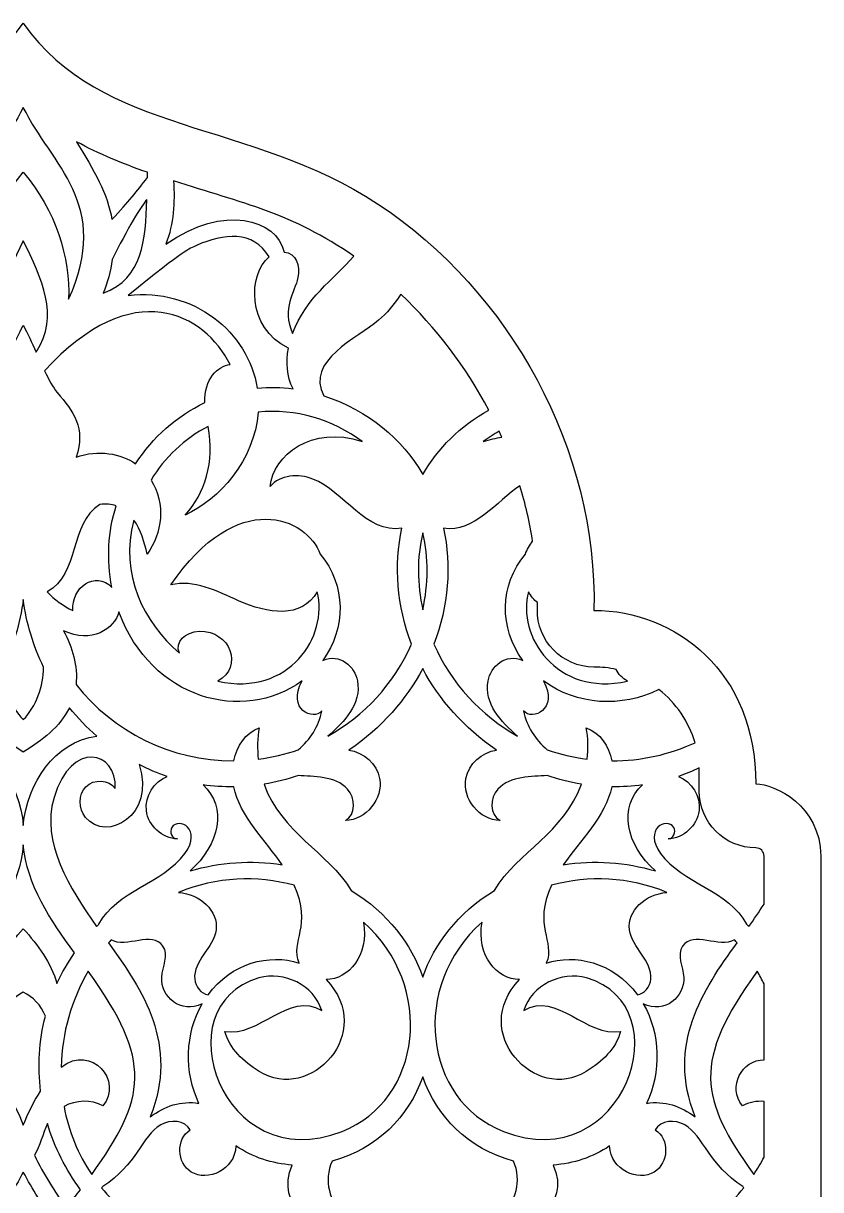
# Model space of a CAD drawing. Header units: millimetres. Extents: x -67 to 67, y -100 to 100.
# Drawn here: x 0.1 to 67.1, y 2.3 to 100.2 of the extents above; entities that cross this region are included whole.
import ezdxf

# ---------------------------------------------------------------- set-up
doc = ezdxf.new("R2010")
doc.units = ezdxf.units.MM
doc.header["$MEASUREMENT"] = 0
doc.layers.add('layer 1', color=7, linetype='Continuous')

msp = doc.modelspace()

# ---------------------------------------------------------------- linework, layer by layer
at = {"layer": 'layer 1', "color": 189}
for points, knots in [([(0.1426, 100.1536), (0.1426, 100.1536), (0.1277, 100.1536), (0.1277, 100.1536), (0.1277, 100.1536), (-3.8153, 94.561), (-10.5843, 92.4631), (-16.0013, 90.8121), (-16.0013, 90.8121), (-21.4341, 89.1575), (-27.136, 87.5577), (-33.5413, 82.0611), (-33.5413, 82.0611), (-42.6536, 74.2474), (-48.0683, 62.4434), (-47.8105, 50.8829), (-47.8105, 50.8829), (-54.6826, 50.8829), (-61.4087, 45.7578), (-61.4087, 36.3068), (-61.4087, 36.3068), (-62.5907, 36.3068), (-66.8514, 34.5384), (-66.8514, 30.2638), (-66.8514, 30.2638), (-66.8514, 30.2638), (-66.8514, 29.5006), (-66.8514, 29.5006), (-66.8514, 29.5006), (-66.8514, 29.5006), (-66.8514, 28.6164), (-66.8514, 28.6164), (-66.8514, 28.6164), (-66.8514, 28.6164), (-66.8514, 27.6152), (-66.8514, 27.6152), (-66.8514, 27.6152), (-66.8514, 27.6152), (-66.8514, 26.5008), (-66.8514, 26.5008), (-66.8514, 26.5008), (-66.8514, 26.5008), (-66.8514, 25.2771), (-66.8514, 25.2771), (-66.8514, 25.2771), (-66.8514, 25.2771), (-66.8514, 23.948), (-66.8514, 23.948), (-66.8514, 23.948), (-66.8514, 23.948), (-66.8514, 22.5174), (-66.8514, 22.5174), (-66.8514, 22.5174), (-66.8514, 22.5174), (-66.8514, 20.9893), (-66.8514, 20.9893), (-66.8514, 20.9893), (-66.8514, 20.9893), (-66.8514, 19.3676), (-66.8514, 19.3676), (-66.8514, 19.3676), (-66.8514, 19.3676), (-66.8514, 17.6561), (-66.8514, 17.6561), (-66.8514, 17.6561), (-66.8514, 17.6561), (-66.8514, 15.8587), (-66.8514, 15.8587), (-66.8514, 15.8587), (-66.8514, 15.8587), (-66.8514, 13.9794), (-66.8514, 13.9794), (-66.8514, 13.9794), (-66.8514, 13.9794), (-66.8514, 12.0221), (-66.8514, 12.0221), (-66.8514, 12.0221), (-66.8514, 12.0221), (-66.8514, 9.9906), (-66.8514, 9.9906), (-66.8514, 9.9906), (-66.8514, 9.9906), (-66.8514, 7.8889), (-66.8514, 7.8889), (-66.8514, 7.8889), (-66.8514, 7.8889), (-66.8514, 5.7208), (-66.8514, 5.7208), (-66.8514, 5.7208), (-66.8514, 5.7208), (-66.8514, 3.4903), (-66.8514, 3.4903), (-66.8514, 3.4903), (-66.8514, 3.4903), (-66.8514, 1.2013), (-66.8514, 1.2013), (-66.8514, 1.2013), (-66.8514, 1.2013), (-66.8514, -3.5366), (-66.8514, -3.5366), (-66.8514, -3.5366), (-66.8514, -3.5366), (-66.8514, -5.9778), (-66.8514, -5.9778), (-66.8514, -5.9778), (-66.8514, -5.9778), (-66.8514, -8.4618), (-66.8514, -8.4618), (-66.8514, -8.4618), (-66.8514, -8.4618), (-66.8514, -10.9849), (-66.8514, -10.9849), (-66.8514, -10.9849), (-66.8514, -10.9849), (-66.8514, -18.749), (-66.8514, -18.749), (-66.8514, -18.749), (-66.8514, -18.749), (-66.8514, -21.3891), (-66.8514, -21.3891), (-66.8514, -21.3891), (-66.8514, -21.3891), (-66.8514, -24.0486), (-66.8514, -24.0486), (-66.8514, -24.0486), (-66.8514, -24.0486), (-66.8514, -26.7237), (-66.8514, -26.7237), (-66.8514, -26.7237), (-66.8514, -26.7237), (-66.8514, -29.4105), (-66.8514, -29.4105), (-66.8514, -29.4105), (-66.8514, -29.4105), (-66.8514, -32.105), (-66.8514, -32.105), (-66.8514, -32.105), (-66.8514, -32.105), (-66.8514, -34.8035), (-66.8514, -34.8035), (-66.8514, -34.8035), (-66.8514, -34.8035), (-66.8514, -37.5019), (-66.8514, -37.5019), (-66.8514, -37.5019), (-66.8514, -37.5019), (-66.8514, -40.1963), (-66.8514, -40.1963), (-66.8514, -40.1963), (-66.8514, -40.1963), (-66.8514, -42.8829), (-66.8514, -42.8829), (-66.8514, -42.8829), (-66.8514, -42.8829), (-66.8514, -45.5578), (-66.8514, -45.5578), (-66.8514, -45.5578), (-66.8514, -45.5578), (-66.8514, -48.217), (-66.8514, -48.217), (-66.8514, -48.217), (-66.8514, -48.217), (-66.8514, -50.8567), (-66.8514, -50.8567), (-66.8514, -50.8567), (-66.8514, -50.8567), (-66.8514, -58.6193), (-66.8514, -58.6193), (-66.8514, -58.6193), (-66.8514, -58.6193), (-66.8514, -61.1418), (-66.8514, -61.1418), (-66.8514, -61.1418), (-66.8514, -61.1418), (-66.8514, -63.6251), (-66.8514, -63.6251), (-66.8514, -63.6251), (-66.8514, -63.6251), (-66.8514, -66.0655), (-66.8514, -66.0655), (-66.8514, -66.0655), (-66.8514, -66.0655), (-66.8514, -70.8017), (-66.8514, -70.8017), (-66.8514, -70.8017), (-66.8514, -70.8017), (-66.8514, -73.0897), (-66.8514, -73.0897), (-66.8514, -73.0897), (-66.8514, -73.0897), (-66.8514, -75.3191), (-66.8514, -75.3191), (-66.8514, -75.3191), (-66.8514, -75.3191), (-66.8514, -77.486), (-66.8514, -77.486), (-66.8514, -77.486), (-66.8514, -77.486), (-66.8514, -79.5866), (-66.8514, -79.5866), (-66.8514, -79.5866), (-66.8514, -79.5866), (-66.8514, -81.6168), (-66.8514, -81.6168), (-66.8514, -81.6168), (-66.8514, -81.6168), (-66.8514, -83.5728), (-66.8514, -83.5728), (-66.8514, -83.5728), (-66.8514, -83.5728), (-66.8514, -85.4508), (-66.8514, -85.4508), (-66.8514, -85.4508), (-66.8514, -85.4508), (-66.8514, -87.2467), (-66.8514, -87.2467), (-66.8514, -87.2467), (-66.8514, -87.2467), (-66.8514, -88.9566), (-66.8514, -88.9566), (-66.8514, -88.9566), (-66.8514, -88.9566), (-66.8514, -90.5768), (-66.8514, -90.5768), (-66.8514, -90.5768), (-66.8514, -90.5768), (-66.8514, -92.1032), (-66.8514, -92.1032), (-66.8514, -92.1032), (-66.8514, -92.1032), (-66.8514, -93.5321), (-66.8514, -93.5321), (-66.8514, -93.5321), (-66.8514, -93.5321), (-66.8514, -94.8593), (-66.8514, -94.8593), (-66.8514, -94.8593), (-66.8514, -94.8593), (-66.8514, -96.0812), (-66.8514, -96.0812), (-66.8514, -96.0812), (-66.8514, -96.0812), (-66.8514, -97.1937), (-66.8514, -97.1937), (-66.8514, -97.1937), (-66.8514, -97.1937), (-66.8514, -98.1929), (-66.8514, -98.1929), (-66.8514, -98.1929), (-66.8514, -98.1929), (-66.8514, -99.075), (-66.8514, -99.075), (-66.8514, -99.075), (-66.8514, -99.075), (-66.8514, -99.8361), (-66.8514, -99.8361), (-66.8514, -99.8361), (-63.454, -99.8361), (63.7402, -99.8361), (67.1209, -99.8361), (67.1209, -99.8361), (67.1209, -99.8361), (67.1213, 14.4922), (67.1213, 14.4922), (67.1213, 14.4922), (67.1213, 14.4922), (67.1213, 16.4454), (67.1213, 16.4454), (67.1213, 16.4454), (67.1213, 16.4454), (67.1213, 18.2929), (67.1213, 18.2929), (67.1213, 18.2929), (67.1213, 18.2929), (67.1213, 20.0292), (67.1213, 20.0292), (67.1213, 20.0292), (67.1213, 20.0292), (67.1213, 21.649), (67.1213, 21.649), (67.1213, 21.649), (67.1213, 21.649), (67.1213, 23.147), (67.1213, 23.147), (67.1213, 23.147), (67.1213, 23.147), (67.1213, 24.5178), (67.1213, 24.5178), (67.1213, 24.5178), (67.1213, 24.5178), (67.1213, 25.7561), (67.1213, 25.7561), (67.1213, 25.7561), (67.1213, 25.7561), (67.1213, 26.8565), (67.1213, 26.8565), (67.1213, 26.8565), (67.1213, 26.8565), (67.1213, 27.8137), (67.1213, 27.8137), (67.1213, 27.8137), (67.1213, 27.8137), (67.1213, 28.6222), (67.1213, 28.6222), (67.1213, 28.6222), (67.1213, 28.6222), (67.1213, 29.2769), (67.1213, 29.2769), (67.1213, 29.2769), (67.1213, 29.2769), (67.1213, 29.7723), (67.1213, 29.7723), (67.1213, 29.7723), (67.1213, 29.7723), (67.1213, 30.103), (67.1213, 30.103), (67.1213, 30.103), (67.1213, 30.103), (67.1213, 30.2638), (67.1213, 30.2638), (67.1213, 30.2638), (67.1213, 34.4851), (63.2629, 36.3157), (61.6786, 36.3157), (61.6786, 36.3157), (61.6786, 45.7327), (54.955, 50.8829), (48.0801, 50.8829), (48.0801, 50.8829), (48.3648, 64.3305), (41.0912, 77.6333), (29.9085, 85.005), (29.9085, 85.005), (19.1884, 92.0728), (6.7563, 90.7716), (0.1426, 100.1536)], [0, 0, 0, 0, 0.0117647, 0.0117647, 0.0117647, 0.0117647, 0.0235294, 0.0235294, 0.0235294, 0.0235294, 0.0352941, 0.0352941, 0.0352941, 0.0352941, 0.0470588, 0.0470588, 0.0470588, 0.0470588, 0.0588235, 0.0588235, 0.0588235, 0.0588235, 0.0705882, 0.0705882, 0.0705882, 0.0705882, 0.0823529, 0.0823529, 0.0823529, 0.0823529, 0.0941176, 0.0941176, 0.0941176, 0.0941176, 0.1058824, 0.1058824, 0.1058824, 0.1058824, 0.1176471, 0.1176471, 0.1176471, 0.1176471, 0.1294118, 0.1294118, 0.1294118, 0.1294118, 0.1411765, 0.1411765, 0.1411765, 0.1411765, 0.1529412, 0.1529412, 0.1529412, 0.1529412, 0.1647059, 0.1647059, 0.1647059, 0.1647059, 0.1764706, 0.1764706, 0.1764706, 0.1764706, 0.1882353, 0.1882353, 0.1882353, 0.1882353, 0.2, 0.2, 0.2, 0.2, 0.2117647, 0.2117647, 0.2117647, 0.2117647, 0.2235294, 0.2235294, 0.2235294, 0.2235294, 0.2352941, 0.2352941, 0.2352941, 0.2352941, 0.2470588, 0.2470588, 0.2470588, 0.2470588, 0.2588235, 0.2588235, 0.2588235, 0.2588235, 0.2705882, 0.2705882, 0.2705882, 0.2705882, 0.2823529, 0.2823529, 0.2823529, 0.2823529, 0.2941176, 0.2941176, 0.2941176, 0.2941176, 0.3058824, 0.3058824, 0.3058824, 0.3058824, 0.3176471, 0.3176471, 0.3176471, 0.3176471, 0.3294118, 0.3294118, 0.3294118, 0.3294118, 0.3411765, 0.3411765, 0.3411765, 0.3411765, 0.3529412, 0.3529412, 0.3529412, 0.3529412, 0.3647059, 0.3647059, 0.3647059, 0.3647059, 0.3764706, 0.3764706, 0.3764706, 0.3764706, 0.3882353, 0.3882353, 0.3882353, 0.3882353, 0.4, 0.4, 0.4, 0.4, 0.4117647, 0.4117647, 0.4117647, 0.4117647, 0.4235294, 0.4235294, 0.4235294, 0.4235294, 0.4352941, 0.4352941, 0.4352941, 0.4352941, 0.4470588, 0.4470588, 0.4470588, 0.4470588, 0.4588235, 0.4588235, 0.4588235, 0.4588235, 0.4705882, 0.4705882, 0.4705882, 0.4705882, 0.4823529, 0.4823529, 0.4823529, 0.4823529, 0.4941176, 0.4941176, 0.4941176, 0.4941176, 0.5058824, 0.5058824, 0.5058824, 0.5058824, 0.5176471, 0.5176471, 0.5176471, 0.5176471, 0.5294118, 0.5294118, 0.5294118, 0.5294118, 0.5411765, 0.5411765, 0.5411765, 0.5411765, 0.5529412, 0.5529412, 0.5529412, 0.5529412, 0.5647059, 0.5647059, 0.5647059, 0.5647059, 0.5764706, 0.5764706, 0.5764706, 0.5764706, 0.5882353, 0.5882353, 0.5882353, 0.5882353, 0.6, 0.6, 0.6, 0.6, 0.6117647, 0.6117647, 0.6117647, 0.6117647, 0.6235294, 0.6235294, 0.6235294, 0.6235294, 0.6352941, 0.6352941, 0.6352941, 0.6352941, 0.6470588, 0.6470588, 0.6470588, 0.6470588, 0.6588235, 0.6588235, 0.6588235, 0.6588235, 0.6705882, 0.6705882, 0.6705882, 0.6705882, 0.6823529, 0.6823529, 0.6823529, 0.6823529, 0.6941176, 0.6941176, 0.6941176, 0.6941176, 0.7058824, 0.7058824, 0.7058824, 0.7058824, 0.7176471, 0.7176471, 0.7176471, 0.7176471, 0.7294118, 0.7294118, 0.7294118, 0.7294118, 0.7411765, 0.7411765, 0.7411765, 0.7411765, 0.7529412, 0.7529412, 0.7529412, 0.7529412, 0.7647059, 0.7647059, 0.7647059, 0.7647059, 0.7764706, 0.7764706, 0.7764706, 0.7764706, 0.7882353, 0.7882353, 0.7882353, 0.7882353, 0.8, 0.8, 0.8, 0.8, 0.8117647, 0.8117647, 0.8117647, 0.8117647, 0.8235294, 0.8235294, 0.8235294, 0.8235294, 0.8352941, 0.8352941, 0.8352941, 0.8352941, 0.8470588, 0.8470588, 0.8470588, 0.8470588, 0.8588235, 0.8588235, 0.8588235, 0.8588235, 0.8705882, 0.8705882, 0.8705882, 0.8705882, 0.8823529, 0.8823529, 0.8823529, 0.8823529, 0.8941176, 0.8941176, 0.8941176, 0.8941176, 0.9058824, 0.9058824, 0.9058824, 0.9058824, 0.9176471, 0.9176471, 0.9176471, 0.9176471, 0.9294118, 0.9294118, 0.9294118, 0.9294118, 0.9411765, 0.9411765, 0.9411765, 0.9411765, 0.9529412, 0.9529412, 0.9529412, 0.9529412, 0.9647059, 0.9647059, 0.9647059, 0.9647059, 0.9764706, 0.9764706, 0.9764706, 0.9764706, 1, 1, 1, 1]), ([(0.1443, 93.1027), (2.5075, 88.289), (7.5939, 84.9676), (3.9522, 76.9885), (3.9522, 76.9885), (4.0996, 80.4295), (2.8631, 84.4667), (0.1443, 87.6639), (0.1443, 87.6639), (-2.5742, 84.4667), (-3.8111, 80.4295), (-3.6636, 76.9885), (-3.6636, 76.9885), (-7.305, 84.9676), (-2.2186, 88.289), (0.1443, 93.1027)], [0, 0, 0, 0, 0.2, 0.2, 0.2, 0.2, 0.4, 0.4, 0.4, 0.4, 0.6, 0.6, 0.6, 0.6, 1, 1, 1, 1]), ([(10.5699, 87.6487), (10.5685, 87.5023), (10.5674, 87.3566), (10.566, 87.2099), (10.566, 87.2099), (9.6735, 86.0242), (9.0061, 85.2396), (7.5918, 83.6803), (7.5918, 83.6803), (7.2351, 85.8181), (6.0727, 87.848), (4.6052, 90.2205), (4.6052, 90.2205), (6.5211, 89.1752), (8.4864, 88.3761), (10.5699, 87.6487)], [0, 0, 0, 0, 0.2, 0.2, 0.2, 0.2, 0.4, 0.4, 0.4, 0.4, 0.6, 0.6, 0.6, 0.6, 1, 1, 1, 1]), ([(12.7533, 86.9234), (18.5861, 85.071), (22.739, 84.1936), (27.9075, 80.6066), (27.9075, 80.6066), (26.1683, 78.6169), (23.8675, 77.1109), (22.7602, 74.1109), (22.7602, 74.1109), (21.8221, 76.2744), (22.9443, 77.566), (23.2145, 78.8144), (23.2145, 78.8144), (23.4301, 79.811), (23.0667, 80.8623), (22.0426, 80.9569), (22.0426, 80.9569), (21.4559, 83.7156), (16.9936, 85.041), (12.1211, 81.6208), (12.1211, 81.6208), (12.7903, 83.3589), (12.8873, 85.1094), (12.7533, 86.9234)], [0, 0, 0, 0, 0.1428571, 0.1428571, 0.1428571, 0.1428571, 0.2857143, 0.2857143, 0.2857143, 0.2857143, 0.4285714, 0.4285714, 0.4285714, 0.4285714, 0.5714286, 0.5714286, 0.5714286, 0.5714286, 0.7142857, 0.7142857, 0.7142857, 0.7142857, 1, 1, 1, 1]), ([(6.8559, 77.5), (7.2231, 78.4056), (7.4817, 79.357), (7.6186, 80.324), (7.6186, 80.324), (8.7898, 82.7821), (10.1903, 85.0304), (10.5234, 85.3599), (10.5234, 85.3599), (10.3893, 81.9573), (10.2425, 78.7732), (6.8559, 77.5)], [0, 0, 0, 0, 0.25, 0.25, 0.25, 0.25, 0.5, 0.5, 0.5, 0.5, 1, 1, 1, 1]), ([(22.4148, 72.885), (22.189, 71.7123), (22.2726, 70.5319), (22.8043, 69.4764), (22.8043, 69.4764), (21.8115, 69.6055), (20.8033, 69.6281), (19.794, 69.5325), (19.794, 69.5325), (19.0578, 74.2357), (14.4247, 77.9685), (8.957, 77.3194), (8.957, 77.3194), (13.8684, 81.2804), (13.9929, 81.1893), (14.7052, 81.5111), (14.7052, 81.5111), (16.9196, 82.5116), (19.4846, 82.8153), (20.7846, 80.5455), (20.7846, 80.5455), (19.0574, 79.1221), (18.8457, 74.634), (22.4148, 72.885)], [0, 0, 0, 0, 0.1428571, 0.1428571, 0.1428571, 0.1428571, 0.2857143, 0.2857143, 0.2857143, 0.2857143, 0.4285714, 0.4285714, 0.4285714, 0.4285714, 0.5714286, 0.5714286, 0.5714286, 0.5714286, 0.7142857, 0.7142857, 0.7142857, 0.7142857, 1, 1, 1, 1]), ([(1.2192, 72.5502), (0.8601, 73.3626), (0.5038, 74.1641), (0.1517, 74.7945), (0.1517, 74.7945), (0.1496, 74.7914), (0.1467, 74.7885), (0.1443, 74.7854), (0.1443, 74.7854), (0.1418, 74.7885), (0.1393, 74.7914), (0.1369, 74.7945), (0.1369, 74.7945), (-0.2149, 74.1641), (-0.5715, 73.3626), (-0.9303, 72.5502), (-0.9303, 72.5502), (-2.9351, 75.6426), (-1.4087, 78.6934), (0.1443, 81.9087), (0.1443, 81.9087), (1.6972, 78.6934), (3.2237, 75.6426), (1.2192, 72.5502)], [0, 0, 0, 0, 0.1428571, 0.1428571, 0.1428571, 0.1428571, 0.2857143, 0.2857143, 0.2857143, 0.2857143, 0.4285714, 0.4285714, 0.4285714, 0.4285714, 0.5714286, 0.5714286, 0.5714286, 0.5714286, 0.7142857, 0.7142857, 0.7142857, 0.7142857, 1, 1, 1, 1]), ([(17.5189, 71.5084), (16.4941, 71.4199), (15.3201, 70.2804), (15.3966, 68.3197), (15.3966, 68.3197), (13.0133, 67.1897), (11.0141, 65.4163), (9.5811, 63.185), (9.5811, 63.185), (8.3675, 64.0373), (6.447, 64.4031), (4.5812, 63.7385), (4.5812, 63.7385), (5.413, 66.1776), (4.3593, 67.5767), (2.9905, 69.1699), (2.9905, 69.1699), (2.6363, 69.583), (2.28, 70.2402), (1.924, 70.9884), (1.924, 70.9884), (9.3828, 79.0995), (15.3765, 75.7837), (17.5189, 71.5084)], [0, 0, 0, 0, 0.1428571, 0.1428571, 0.1428571, 0.1428571, 0.2857143, 0.2857143, 0.2857143, 0.2857143, 0.4285714, 0.4285714, 0.4285714, 0.4285714, 0.5714286, 0.5714286, 0.5714286, 0.5714286, 0.7142857, 0.7142857, 0.7142857, 0.7142857, 1, 1, 1, 1]), ([(29.9896, 75.2362), (30.649, 75.8053), (31.2931, 76.5482), (31.8534, 77.4104), (31.8534, 77.4104), (34.8241, 74.6224), (37.3338, 71.3087), (39.2416, 67.6833), (39.2416, 67.6833), (36.8286, 66.3515), (34.974, 64.4797), (33.6956, 62.2921), (33.6956, 62.2921), (31.9641, 65.2537), (29.1864, 67.649), (25.3866, 68.8912), (25.3866, 68.8912), (23.7822, 71.8362), (28.2688, 73.75), (29.9896, 75.2362)], [0, 0, 0, 0, 0.1666667, 0.1666667, 0.1666667, 0.1666667, 0.3333333, 0.3333333, 0.3333333, 0.3333333, 0.5, 0.5, 0.5, 0.5, 0.6666667, 0.6666667, 0.6666667, 0.6666667, 1, 1, 1, 1]), ([(24.4591, 61.9048), (27.0789, 60.8813), (28.9599, 57.2865), (31.9479, 57.7829), (31.9479, 57.7829), (31.2716, 54.6428), (31.5316, 51.2463), (32.7526, 48.0529), (32.7526, 48.0529), (31.2917, 44.7153), (28.7754, 42.036), (25.7323, 40.3257), (25.7323, 40.3257), (27.1321, 41.5541), (28.563, 43.0657), (28.2063, 44.9566), (28.2063, 44.9566), (27.9795, 46.1599), (26.7603, 47.3181), (25.2987, 46.6866), (25.2987, 46.6866), (27.2503, 49.3706), (27.2824, 52.9911), (25.0768, 55.6017), (25.0768, 55.6017), (23.991, 58.6405), (18.1335, 61.2482), (12.5335, 53.0109), (12.5335, 53.0109), (14.4593, 53.5009), (16.4073, 52.5025), (18.2224, 51.6936), (18.2224, 51.6936), (20.6597, 50.6074), (23.525, 50.1428), (24.8225, 52.4411), (24.8225, 52.4411), (25.8096, 48.7645), (22.4889, 43.6023), (16.4955, 44.94), (16.4955, 44.94), (18.6305, 46.1084), (17.5651, 49.2129), (14.9151, 49.1229), (14.9151, 49.1229), (13.7354, 49.0827), (12.8453, 48.2473), (13.263, 47.2818), (13.263, 47.2818), (10.2436, 49.88), (8.206, 53.9207), (9.435, 58.4609), (9.435, 58.4609), (10.0439, 57.6203), (10.306, 56.6177), (10.547, 55.5971), (10.547, 55.5971), (11.8018, 57.3691), (12.1475, 59.8138), (10.8733, 61.8194), (10.8733, 61.8194), (12.0184, 63.7043), (13.649, 65.3009), (15.6757, 66.3254), (15.6757, 66.3254), (16.2295, 63.2707), (15.4044, 60.7145), (13.7421, 58.8779), (13.7421, 58.8779), (16.5823, 60.1818), (19.5615, 63.4365), (19.872, 67.5273), (19.872, 67.5273), (23.0501, 67.8427), (26.1331, 66.8793), (28.6096, 65.0498), (28.6096, 65.0498), (24.3526, 66.4789), (21.1441, 63.9032), (20.8851, 61.2761), (20.8851, 61.2761), (21.7135, 62.2681), (23.2551, 62.375), (24.4591, 61.9048)], [0, 0, 0, 0, 0.0454545, 0.0454545, 0.0454545, 0.0454545, 0.0909091, 0.0909091, 0.0909091, 0.0909091, 0.1363636, 0.1363636, 0.1363636, 0.1363636, 0.1818182, 0.1818182, 0.1818182, 0.1818182, 0.2272727, 0.2272727, 0.2272727, 0.2272727, 0.2727273, 0.2727273, 0.2727273, 0.2727273, 0.3181818, 0.3181818, 0.3181818, 0.3181818, 0.3636364, 0.3636364, 0.3636364, 0.3636364, 0.4090909, 0.4090909, 0.4090909, 0.4090909, 0.4545455, 0.4545455, 0.4545455, 0.4545455, 0.5, 0.5, 0.5, 0.5, 0.5454545, 0.5454545, 0.5454545, 0.5454545, 0.5909091, 0.5909091, 0.5909091, 0.5909091, 0.6363636, 0.6363636, 0.6363636, 0.6363636, 0.6818182, 0.6818182, 0.6818182, 0.6818182, 0.7272727, 0.7272727, 0.7272727, 0.7272727, 0.7727273, 0.7727273, 0.7727273, 0.7727273, 0.8181818, 0.8181818, 0.8181818, 0.8181818, 0.8636364, 0.8636364, 0.8636364, 0.8636364, 0.9090909, 0.9090909, 0.9090909, 0.9090909, 1, 1, 1, 1]), ([(40.3412, 65.4071), (39.8409, 65.3465), (39.3199, 65.2304), (38.7823, 65.0498), (38.7823, 65.0498), (39.2088, 65.3648), (39.6547, 65.6523), (40.1147, 65.9141), (40.1147, 65.9141), (40.192, 65.7458), (40.2664, 65.5765), (40.3412, 65.4071)], [0, 0, 0, 0, 0.25, 0.25, 0.25, 0.25, 0.5, 0.5, 0.5, 0.5, 1, 1, 1, 1]), ([(42.9274, 56.6868), (42.6561, 56.3439), (42.4483, 55.9756), (42.3146, 55.6017), (42.3146, 55.6017), (40.1094, 52.9911), (40.1412, 49.3706), (42.0931, 46.6866), (42.0931, 46.6866), (40.6312, 47.3181), (39.412, 46.1599), (39.1851, 44.9566), (39.1851, 44.9566), (38.8285, 43.0657), (40.2593, 41.5541), (41.6595, 40.3257), (41.6595, 40.3257), (38.5762, 42.0582), (36.0821, 44.7566), (34.6389, 48.054), (34.6389, 48.054), (35.8588, 51.247), (36.1188, 54.6435), (35.4425, 57.7829), (35.4425, 57.7829), (38.0185, 57.355), (39.9154, 60.0643), (41.8595, 61.3371), (41.8595, 61.3371), (42.3242, 59.8117), (42.6794, 58.257), (42.9274, 56.6868)], [0, 0, 0, 0, 0.1111111, 0.1111111, 0.1111111, 0.1111111, 0.2222222, 0.2222222, 0.2222222, 0.2222222, 0.3333333, 0.3333333, 0.3333333, 0.3333333, 0.4444444, 0.4444444, 0.4444444, 0.4444444, 0.5555556, 0.5555556, 0.5555556, 0.5555556, 0.6666667, 0.6666667, 0.6666667, 0.6666667, 0.7777778, 0.7777778, 0.7777778, 0.7777778, 1, 1, 1, 1]), ([(7.5872, 52.8084), (6.174, 54.2544), (4.1536, 52.7847), (4.3092, 50.8744), (4.3092, 50.8744), (3.4971, 51.2487), (2.7661, 51.785), (2.1516, 52.4337), (2.1516, 52.4337), (4.9047, 53.9189), (3.9518, 58.1085), (6.5691, 59.7704), (6.5691, 59.7704), (7.1003, 59.8544), (7.5304, 59.7987), (7.9382, 59.6498), (7.9382, 59.6498), (7.2781, 57.4926), (7.1113, 55.1678), (7.5872, 52.8084)], [0, 0, 0, 0, 0.1666667, 0.1666667, 0.1666667, 0.1666667, 0.3333333, 0.3333333, 0.3333333, 0.3333333, 0.5, 0.5, 0.5, 0.5, 0.6666667, 0.6666667, 0.6666667, 0.6666667, 1, 1, 1, 1]), ([(33.6959, 57.3786), (34.1894, 55.2884), (34.1771, 53.0797), (33.6959, 50.9298), (33.6959, 50.9298), (33.2144, 53.079), (33.202, 55.2873), (33.6959, 57.3786)], [0, 0, 0, 0, 0.3333333, 0.3333333, 0.3333333, 0.3333333, 1, 1, 1, 1]), ([(43.3253, 51.5334), (43.3246, 51.3507), (43.3289, 51.1683), (43.325, 50.9859), (43.325, 50.9859), (43.2671, 48.3179), (45.4166, 46.1264), (48.0801, 46.1264), (48.0801, 46.1264), (48.7214, 46.1264), (49.3465, 46.0559), (49.9494, 45.9257), (49.9494, 45.9257), (50.1276, 45.5415), (50.432, 45.194), (50.8959, 44.94), (50.8959, 44.94), (44.903, 43.6023), (41.5819, 48.7645), (42.569, 52.4411), (42.569, 52.4411), (42.781, 52.0658), (43.0382, 51.7709), (43.3253, 51.5334)], [0, 0, 0, 0, 0.1428571, 0.1428571, 0.1428571, 0.1428571, 0.2857143, 0.2857143, 0.2857143, 0.2857143, 0.4285714, 0.4285714, 0.4285714, 0.4285714, 0.5714286, 0.5714286, 0.5714286, 0.5714286, 0.7142857, 0.7142857, 0.7142857, 0.7142857, 1, 1, 1, 1]), ([(-1.5639, 46.1229), (-0.7017, 47.8829), (-0.1125, 49.7971), (0.1443, 51.8023), (0.1443, 51.8023), (0.4011, 49.7971), (0.9906, 47.8829), (1.8524, 46.1229), (1.8524, 46.1229), (1.8104, 44.4994), (1.2432, 42.8198), (0.1443, 41.7128), (0.1443, 41.7128), (-0.9546, 42.8198), (-1.5219, 44.4994), (-1.5639, 46.1229)], [0, 0, 0, 0, 0.2, 0.2, 0.2, 0.2, 0.4, 0.4, 0.4, 0.4, 0.6, 0.6, 0.6, 0.6, 1, 1, 1, 1]), ([(25.2282, 42.4357), (24.9731, 41.1621), (24.2362, 40.0114), (23.2343, 39.1876), (23.2343, 39.1876), (22.1622, 38.8049), (21.0407, 38.5332), (19.884, 38.3868), (19.884, 38.3868), (19.7834, 39.267), (19.8053, 40.1609), (19.9591, 41.0337), (19.9591, 41.0337), (18.7865, 40.5927), (18.0784, 39.4931), (17.8191, 38.2499), (17.8191, 38.2499), (12.5208, 38.2351), (7.6905, 40.7257), (4.5755, 44.6536), (4.5755, 44.6536), (4.73, 46.2174), (4.2806, 47.7883), (3.5189, 49.1716), (3.5189, 49.1716), (5.8893, 48.0258), (7.7967, 49.3409), (8.1686, 50.7538), (8.1686, 50.7538), (10.8991, 43.4065), (18.5928, 41.3487), (23.5603, 44.9594), (23.5603, 44.9594), (22.2624, 42.5623), (24.5064, 41.5763), (25.2282, 42.4357)], [0, 0, 0, 0, 0.1, 0.1, 0.1, 0.1, 0.2, 0.2, 0.2, 0.2, 0.3, 0.3, 0.3, 0.3, 0.4, 0.4, 0.4, 0.4, 0.5, 0.5, 0.5, 0.5, 0.6, 0.6, 0.6, 0.6, 0.7, 0.7, 0.7, 0.7, 0.8, 0.8, 0.8, 0.8, 1, 1, 1, 1]), ([(33.6956, 45.9888), (35.0749, 43.4065), (37.1291, 41.0372), (39.8953, 39.1612), (39.8953, 39.1612), (38.6715, 38.9583), (37.5454, 38.0108), (37.3172, 36.7743), (37.3172, 36.7743), (37.0039, 35.0778), (38.4605, 33.2797), (40.1853, 33.2341), (40.1853, 33.2341), (39.2959, 33.7287), (39.3206, 35.1324), (40.0103, 35.8807), (40.0103, 35.8807), (41.051, 37.0096), (42.8911, 36.92), (44.1385, 37.0223), (44.1385, 37.0223), (45.0712, 36.6984), (46.0343, 36.449), (47.0224, 36.2885), (47.0224, 36.2885), (45.5672, 32.1896), (41.6959, 30.6437), (39.7192, 27.3787), (39.7192, 27.3787), (36.6247, 25.4734), (34.6632, 22.8709), (33.6959, 20.0985), (33.6959, 20.0985), (32.7286, 22.8709), (30.7672, 25.4734), (27.6726, 27.3787), (27.6726, 27.3787), (25.6956, 30.6437), (21.8246, 32.1896), (20.369, 36.2885), (20.369, 36.2885), (21.3575, 36.449), (22.3202, 36.6984), (23.2533, 37.0223), (23.2533, 37.0223), (24.5008, 36.92), (26.3405, 37.0096), (27.3812, 35.8807), (27.3812, 35.8807), (28.0709, 35.1324), (28.0959, 33.7287), (27.2062, 33.2341), (27.2062, 33.2341), (28.9309, 33.2797), (30.3876, 35.0778), (30.0746, 36.7743), (30.0746, 36.7743), (29.846, 38.0108), (28.72, 38.9583), (27.4962, 39.1612), (27.4962, 39.1612), (30.2623, 41.0372), (32.3162, 43.4061), (33.6956, 45.9888)], [0, 0, 0, 0, 0.0588235, 0.0588235, 0.0588235, 0.0588235, 0.1176471, 0.1176471, 0.1176471, 0.1176471, 0.1764706, 0.1764706, 0.1764706, 0.1764706, 0.2352941, 0.2352941, 0.2352941, 0.2352941, 0.2941176, 0.2941176, 0.2941176, 0.2941176, 0.3529412, 0.3529412, 0.3529412, 0.3529412, 0.4117647, 0.4117647, 0.4117647, 0.4117647, 0.4705882, 0.4705882, 0.4705882, 0.4705882, 0.5294118, 0.5294118, 0.5294118, 0.5294118, 0.5882353, 0.5882353, 0.5882353, 0.5882353, 0.6470588, 0.6470588, 0.6470588, 0.6470588, 0.7058824, 0.7058824, 0.7058824, 0.7058824, 0.7647059, 0.7647059, 0.7647059, 0.7647059, 0.8235294, 0.8235294, 0.8235294, 0.8235294, 0.8823529, 0.8823529, 0.8823529, 0.8823529, 1, 1, 1, 1]), ([(56.5644, 39.7679), (54.4198, 38.7893), (52.0488, 38.2429), (49.5723, 38.2499), (49.5723, 38.2499), (49.3134, 39.4931), (48.6054, 40.5927), (47.4327, 41.0337), (47.4327, 41.0337), (47.5862, 40.1609), (47.6081, 39.267), (47.5079, 38.3868), (47.5079, 38.3868), (46.3508, 38.5332), (45.2296, 38.8049), (44.1572, 39.1876), (44.1572, 39.1876), (43.1553, 40.0114), (42.4183, 41.1621), (42.1636, 42.4357), (42.1636, 42.4357), (42.8854, 41.5763), (45.1291, 42.5623), (43.8312, 44.9594), (43.8312, 44.9594), (46.657, 42.9056), (50.3636, 42.6882), (53.5383, 44.2327), (53.5383, 44.2327), (54.9666, 43.1084), (56.0405, 41.5551), (56.5644, 39.7679)], [0, 0, 0, 0, 0.1111111, 0.1111111, 0.1111111, 0.1111111, 0.2222222, 0.2222222, 0.2222222, 0.2222222, 0.3333333, 0.3333333, 0.3333333, 0.3333333, 0.4444444, 0.4444444, 0.4444444, 0.4444444, 0.5555556, 0.5555556, 0.5555556, 0.5555556, 0.6666667, 0.6666667, 0.6666667, 0.6666667, 0.7777778, 0.7777778, 0.7777778, 0.7777778, 1, 1, 1, 1]), ([(0.1443, 38.9901), (1.7367, 39.9602), (3.2286, 41.1141), (4.0217, 42.7119), (4.0217, 42.7119), (4.7127, 41.85), (5.48, 41.0535), (6.3126, 40.3327), (6.3126, 40.3327), (2.7816, 39.8537), (0.4427, 36.3675), (0.1443, 32.8285), (0.1443, 32.8285), (-0.1542, 36.3675), (-2.4931, 39.8537), (-6.024, 40.3327), (-6.024, 40.3327), (-5.1911, 41.0535), (-4.4242, 41.85), (-3.7328, 42.7119), (-3.7328, 42.7119), (-2.9401, 41.1141), (-1.4482, 39.9602), (0.1443, 38.9901)], [0, 0, 0, 0, 0.1428571, 0.1428571, 0.1428571, 0.1428571, 0.2857143, 0.2857143, 0.2857143, 0.2857143, 0.4285714, 0.4285714, 0.4285714, 0.4285714, 0.5714286, 0.5714286, 0.5714286, 0.5714286, 0.7142857, 0.7142857, 0.7142857, 0.7142857, 1, 1, 1, 1]), ([(2.7227, 35.1624), (4.1903, 40.0533), (8.0215, 39.0818), (7.8729, 35.9244), (7.8729, 35.9244), (7.3416, 36.702), (6.0667, 36.7528), (5.4056, 36.0825), (5.4056, 36.0825), (4.7445, 35.4118), (4.7607, 34.2297), (5.3643, 33.5068), (5.3643, 33.5068), (7.1603, 31.3574), (11.2896, 33.6727), (9.8665, 37.936), (9.8665, 37.936), (10.6246, 37.5497), (11.4127, 37.2177), (12.2276, 36.9454), (12.2276, 36.9454), (11.1054, 36.515), (10.335, 35.2736), (10.4831, 34.0748), (10.4831, 34.0748), (10.6401, 32.8062), (11.8064, 31.7405), (13.0838, 31.6985), (13.0838, 31.6985), (12.6464, 31.6964), (12.3783, 32.2982), (12.6167, 32.6651), (12.6167, 32.6651), (13.2122, 33.5813), (15.2001, 32.5138), (13.7206, 30.4825), (13.7206, 30.4825), (11.8681, 27.9397), (7.9879, 27.3763), (6.4932, 24.5357), (6.4932, 24.5357), (6.4308, 24.4747), (6.3662, 24.4154), (6.3048, 24.3533), (6.3048, 24.3533), (4.0439, 27.5237), (1.6037, 31.4332), (2.7227, 35.1624)], [0, 0, 0, 0, 0.0769231, 0.0769231, 0.0769231, 0.0769231, 0.1538462, 0.1538462, 0.1538462, 0.1538462, 0.2307692, 0.2307692, 0.2307692, 0.2307692, 0.3076923, 0.3076923, 0.3076923, 0.3076923, 0.3846154, 0.3846154, 0.3846154, 0.3846154, 0.4615385, 0.4615385, 0.4615385, 0.4615385, 0.5384615, 0.5384615, 0.5384615, 0.5384615, 0.6153846, 0.6153846, 0.6153846, 0.6153846, 0.6923077, 0.6923077, 0.6923077, 0.6923077, 0.7692308, 0.7692308, 0.7692308, 0.7692308, 0.8461538, 0.8461538, 0.8461538, 0.8461538, 1, 1, 1, 1]), ([(62.3648, 26.2273), (61.9492, 25.5803), (61.5149, 24.9534), (61.0866, 24.3533), (61.0866, 24.3533), (61.0253, 24.4154), (60.9607, 24.4747), (60.8986, 24.5357), (60.8986, 24.5357), (59.4039, 27.3763), (55.5237, 27.9397), (53.6712, 30.4825), (53.6712, 30.4825), (52.1913, 32.5138), (54.1792, 33.5813), (54.7747, 32.6651), (54.7747, 32.6651), (55.0132, 32.2982), (54.7451, 31.6964), (54.3077, 31.6985), (54.3077, 31.6985), (55.5854, 31.7405), (56.7517, 32.8062), (56.9083, 34.0748), (56.9083, 34.0748), (57.0565, 35.2736), (56.286, 36.515), (55.1642, 36.9454), (55.1642, 36.9454), (55.7636, 37.1457), (56.3432, 37.3888), (56.9126, 37.6516), (56.9126, 37.6516), (56.927, 37.302), (56.9221, 37.3243), (56.9221, 35.7064), (56.9221, 35.7064), (56.9221, 33.0793), (59.0515, 30.9499), (61.6786, 30.9499), (61.6786, 30.9499), (62.0568, 30.9499), (62.3648, 30.6419), (62.3648, 30.2638), (62.3648, 30.2638), (62.3648, 30.2638), (62.3648, 26.2273), (62.3648, 26.2273)], [0, 0, 0, 0, 0.0769231, 0.0769231, 0.0769231, 0.0769231, 0.1538462, 0.1538462, 0.1538462, 0.1538462, 0.2307692, 0.2307692, 0.2307692, 0.2307692, 0.3076923, 0.3076923, 0.3076923, 0.3076923, 0.3846154, 0.3846154, 0.3846154, 0.3846154, 0.4615385, 0.4615385, 0.4615385, 0.4615385, 0.5384615, 0.5384615, 0.5384615, 0.5384615, 0.6153846, 0.6153846, 0.6153846, 0.6153846, 0.6923077, 0.6923077, 0.6923077, 0.6923077, 0.7692308, 0.7692308, 0.7692308, 0.7692308, 0.8461538, 0.8461538, 0.8461538, 0.8461538, 1, 1, 1, 1]), ([(15.2382, 36.2373), (16.0796, 36.1188), (16.9393, 36.0617), (17.8142, 36.0719), (17.8142, 36.0719), (18.324, 33.6003), (20.5306, 31.5108), (21.8951, 29.5229), (21.8951, 29.5229), (19.3001, 29.9491), (16.6483, 29.7459), (14.1496, 29.0118), (14.1496, 29.0118), (16.6338, 31.1856), (17.2745, 34.4025), (15.2382, 36.2373)], [0, 0, 0, 0, 0.2, 0.2, 0.2, 0.2, 0.4, 0.4, 0.4, 0.4, 0.6, 0.6, 0.6, 0.6, 1, 1, 1, 1]), ([(45.4967, 29.5229), (46.8609, 31.5108), (49.0679, 33.6003), (49.5776, 36.0719), (49.5776, 36.0719), (50.4522, 36.0617), (51.3119, 36.1188), (52.1532, 36.2373), (52.1532, 36.2373), (50.1174, 34.4025), (50.7577, 31.1856), (53.2419, 29.0118), (53.2419, 29.0118), (50.7435, 29.7459), (48.0914, 29.9491), (45.4967, 29.5229)], [0, 0, 0, 0, 0.2, 0.2, 0.2, 0.2, 0.4, 0.4, 0.4, 0.4, 0.6, 0.6, 0.6, 0.6, 1, 1, 1, 1]), ([(0.1443, 24.148), (-1.0767, 22.8071), (-2.1978, 21.3046), (-2.6836, 19.558), (-2.6836, 19.558), (-3.1027, 20.4671), (-3.599, 21.3279), (-4.1646, 22.134), (-4.1646, 22.134), (-2.1375, 24.8726), (-0.1376, 27.8409), (0.1443, 31.2163), (0.1443, 31.2163), (0.4265, 27.8409), (2.426, 24.8726), (4.4531, 22.134), (4.4531, 22.134), (3.8876, 21.3279), (3.3916, 20.4671), (2.9725, 19.558), (2.9725, 19.558), (2.4864, 21.3046), (1.3656, 22.8071), (0.1443, 24.148)], [0, 0, 0, 0, 0.1428571, 0.1428571, 0.1428571, 0.1428571, 0.2857143, 0.2857143, 0.2857143, 0.2857143, 0.4285714, 0.4285714, 0.4285714, 0.4285714, 0.5714286, 0.5714286, 0.5714286, 0.5714286, 0.7142857, 0.7142857, 0.7142857, 0.7142857, 1, 1, 1, 1]), ([(14.5387, 19.9235), (14.4163, 21.4965), (16.1265, 22.558), (16.3315, 24.0771), (16.3315, 24.0771), (16.5428, 25.6441), (14.9842, 27.0859), (13.1815, 27.2087), (13.1815, 27.2087), (16.4119, 28.5253), (19.7407, 28.653), (22.89, 27.8063), (22.89, 27.8063), (24.4715, 24.3897), (22.5548, 23.0974), (23.3158, 21.2806), (23.3158, 21.2806), (20.8086, 22.0888), (17.6431, 21.3113), (15.6633, 18.6193), (15.6633, 18.6193), (15.0879, 18.7025), (14.5866, 19.3058), (14.5387, 19.9235)], [0, 0, 0, 0, 0.1428571, 0.1428571, 0.1428571, 0.1428571, 0.2857143, 0.2857143, 0.2857143, 0.2857143, 0.4285714, 0.4285714, 0.4285714, 0.4285714, 0.5714286, 0.5714286, 0.5714286, 0.5714286, 0.7142857, 0.7142857, 0.7142857, 0.7142857, 1, 1, 1, 1]), ([(51.0603, 24.0771), (51.2653, 22.558), (52.9752, 21.4965), (52.8528, 19.9235), (52.8528, 19.9235), (52.8048, 19.3058), (52.3035, 18.7025), (51.7285, 18.6193), (51.7285, 18.6193), (49.6676, 21.4217), (46.4446, 22.044), (44.0757, 21.2806), (44.0757, 21.2806), (44.8366, 23.0974), (42.92, 24.3897), (44.5018, 27.8063), (44.5018, 27.8063), (47.6507, 28.653), (50.9796, 28.5253), (54.2099, 27.2087), (54.2099, 27.2087), (52.4076, 27.0859), (50.8487, 25.6441), (51.0603, 24.0771)], [0, 0, 0, 0, 0.1428571, 0.1428571, 0.1428571, 0.1428571, 0.2857143, 0.2857143, 0.2857143, 0.2857143, 0.4285714, 0.4285714, 0.4285714, 0.4285714, 0.5714286, 0.5714286, 0.5714286, 0.5714286, 0.7142857, 0.7142857, 0.7142857, 0.7142857, 1, 1, 1, 1]), ([(19.9369, 20.0265), (22.0412, 20.6206), (24.5565, 19.443), (25.207, 17.302), (25.207, 17.302), (22.443, 18.9735), (19.9619, 15.0086), (17.0766, 15.548), (17.0766, 15.548), (17.5034, 14.0332), (18.5811, 13.0496), (19.9676, 12.1786), (19.9676, 12.1786), (24.239, 9.4919), (29.8312, 15.4721), (25.5746, 19.8872), (25.5746, 19.8872), (27.4655, 19.9143), (29.2135, 21.9319), (28.7172, 24.7216), (28.7172, 24.7216), (34.7581, 19.3573), (33.6458, 9.7723), (26.9191, 7.1498), (26.9191, 7.1498), (16.7975, 3.2036), (11.8233, 17.7356), (19.9369, 20.0265)], [0, 0, 0, 0, 0.125, 0.125, 0.125, 0.125, 0.25, 0.25, 0.25, 0.25, 0.375, 0.375, 0.375, 0.375, 0.5, 0.5, 0.5, 0.5, 0.625, 0.625, 0.625, 0.625, 0.75, 0.75, 0.75, 0.75, 1, 1, 1, 1]), ([(41.8169, 19.8872), (37.5606, 15.4721), (43.1525, 9.4919), (47.4243, 12.1786), (47.4243, 12.1786), (48.804, 13.0457), (49.8874, 14.0296), (50.3149, 15.548), (50.3149, 15.548), (47.4299, 15.0086), (44.9488, 18.9735), (42.1848, 17.302), (42.1848, 17.302), (42.8353, 19.443), (45.3503, 20.6206), (47.4546, 20.0265), (47.4546, 20.0265), (55.5681, 17.7356), (50.594, 3.2036), (40.4724, 7.1498), (40.4724, 7.1498), (33.746, 9.7723), (32.6337, 19.3573), (38.6743, 24.7216), (38.6743, 24.7216), (38.178, 21.9319), (39.9263, 19.9143), (41.8169, 19.8872)], [0, 0, 0, 0, 0.125, 0.125, 0.125, 0.125, 0.25, 0.25, 0.25, 0.25, 0.375, 0.375, 0.375, 0.375, 0.5, 0.5, 0.5, 0.5, 0.625, 0.625, 0.625, 0.625, 0.75, 0.75, 0.75, 0.75, 1, 1, 1, 1]), ([(14.8999, 9.5056), (13.402, 9.7494), (12.0096, 9.2738), (10.8091, 8.3665), (10.8091, 8.3665), (13.2397, 14.4727), (10.1688, 18.9978), (7.2986, 22.9729), (7.2986, 22.9729), (7.3709, 23.0569), (7.445, 23.1398), (7.5194, 23.2223), (7.5194, 23.2223), (8.7979, 22.4772), (10.9696, 24.0157), (11.8738, 22.7051), (11.8738, 22.7051), (12.385, 21.9643), (11.8357, 20.979), (11.7768, 20.0805), (11.7768, 20.0805), (11.6713, 18.4651), (13.3752, 16.9654), (15.1705, 17.8604), (15.1705, 17.8604), (13.722, 15.3451), (13.6479, 12.1366), (14.8999, 9.5056)], [0, 0, 0, 0, 0.125, 0.125, 0.125, 0.125, 0.25, 0.25, 0.25, 0.25, 0.375, 0.375, 0.375, 0.375, 0.5, 0.5, 0.5, 0.5, 0.625, 0.625, 0.625, 0.625, 0.75, 0.75, 0.75, 0.75, 1, 1, 1, 1]), ([(55.5177, 22.7051), (56.4219, 24.0157), (58.5936, 22.4772), (59.8724, 23.2223), (59.8724, 23.2223), (59.9468, 23.1398), (60.0205, 23.0569), (60.0932, 22.9729), (60.0932, 22.9729), (57.2227, 18.9978), (54.1517, 14.4727), (56.5827, 8.3665), (56.5827, 8.3665), (55.3822, 9.2738), (53.9898, 9.7494), (52.4919, 9.5056), (52.4919, 9.5056), (53.7436, 12.1366), (53.6695, 15.3451), (52.2213, 17.8604), (52.2213, 17.8604), (54.0163, 16.9654), (55.7202, 18.4655), (55.6147, 20.0805), (55.6147, 20.0805), (55.5558, 20.979), (55.0065, 21.9643), (55.5177, 22.7051)], [0, 0, 0, 0, 0.125, 0.125, 0.125, 0.125, 0.25, 0.25, 0.25, 0.25, 0.375, 0.375, 0.375, 0.375, 0.5, 0.5, 0.5, 0.5, 0.625, 0.625, 0.625, 0.625, 0.75, 0.75, 0.75, 0.75, 1, 1, 1, 1]), ([(5.8896, 3.5391), (4.7565, 5.2236), (3.9476, 7.1455), (3.5648, 9.2502), (3.5648, 9.2502), (4.5639, 9.7871), (5.8349, 9.8457), (6.8319, 9.2897), (6.8319, 9.2897), (8.5354, 11.3806), (5.902, 14.5154), (3.3182, 12.5504), (3.3182, 12.5504), (3.3898, 15.4347), (4.1917, 18.2002), (5.5926, 20.5902), (5.5926, 20.5902), (11.0836, 13.0496), (10.4567, 9.8863), (5.8896, 3.5391)], [0, 0, 0, 0, 0.1666667, 0.1666667, 0.1666667, 0.1666667, 0.3333333, 0.3333333, 0.3333333, 0.3333333, 0.5, 0.5, 0.5, 0.5, 0.6666667, 0.6666667, 0.6666667, 0.6666667, 1, 1, 1, 1]), ([(62.3648, 13.1703), (60.5211, 13.1491), (59.2416, 10.9079), (60.5599, 9.2897), (60.5599, 9.2897), (61.1085, 9.5959), (61.7403, 9.7095), (62.3648, 9.6658), (62.3648, 9.6658), (62.3648, 9.6658), (62.3648, 4.995), (62.3648, 4.995), (62.3648, 4.995), (62.1026, 4.4926), (61.8162, 4.0058), (61.5022, 3.5391), (61.5022, 3.5391), (56.9348, 9.8863), (56.3083, 13.0496), (61.7989, 20.5902), (61.7989, 20.5902), (62.0014, 20.2449), (62.1877, 19.8896), (62.3648, 19.5291), (62.3648, 19.5291), (62.3648, 19.5291), (62.3648, 13.1703), (62.3648, 13.1703)], [0, 0, 0, 0, 0.125, 0.125, 0.125, 0.125, 0.25, 0.25, 0.25, 0.25, 0.375, 0.375, 0.375, 0.375, 0.5, 0.5, 0.5, 0.5, 0.625, 0.625, 0.625, 0.625, 0.75, 0.75, 0.75, 0.75, 1, 1, 1, 1]), ([(1.5998, 10.5371), (1.0128, 9.6354), (0.5228, 8.6713), (0.1443, 7.6641), (0.1443, 7.6641), (-0.2339, 8.6713), (-0.7243, 9.6354), (-1.3113, 10.5371), (-1.3113, 10.5371), (-1.0478, 12.5956), (-1.1596, 14.7225), (-1.7092, 16.8279), (-1.7092, 16.8279), (-1.3342, 17.7518), (-0.6766, 18.4231), (0.1443, 18.8436), (0.1443, 18.8436), (0.9652, 18.4231), (1.6231, 17.7518), (1.9981, 16.8279), (1.9981, 16.8279), (1.4481, 14.7225), (1.3367, 12.5956), (1.5998, 10.5371)], [0, 0, 0, 0, 0.1428571, 0.1428571, 0.1428571, 0.1428571, 0.2857143, 0.2857143, 0.2857143, 0.2857143, 0.4285714, 0.4285714, 0.4285714, 0.4285714, 0.5714286, 0.5714286, 0.5714286, 0.5714286, 0.7142857, 0.7142857, 0.7142857, 0.7142857, 1, 1, 1, 1]), ([(40.6608, -1.9939), (37.9949, -2.2511), (34.9243, -1.4072), (33.7174, 0.9836), (33.7174, 0.9836), (33.7083, 0.9673), (33.704, 0.9497), (33.6959, 0.9331), (33.6959, 0.9331), (33.6874, 0.9497), (33.6832, 0.9673), (33.6744, 0.9836), (33.6744, 0.9836), (32.4675, -1.4072), (29.397, -2.2511), (26.731, -1.9939), (26.731, -1.9939), (22.0983, -1.5466), (17.7602, 1.517), (10.9664, -1.2559), (10.9664, -1.2559), (9.3426, -0.2773), (7.8997, 0.9642), (6.7158, 2.4225), (6.7158, 2.4225), (6.7515, 2.461), (6.7871, 2.4998), (6.8227, 2.5382), (6.8227, 2.5382), (9.5984, 4.2707), (10.1159, 6.7624), (11.6843, 7.6899), (11.6843, 7.6899), (12.4919, 8.1675), (13.7216, 8.0934), (14.1679, 7.2676), (14.1679, 7.2676), (12.9402, 6.5603), (13.0358, 4.4743), (14.248, 3.7412), (14.248, 3.7412), (15.6136, 2.915), (17.8858, 3.8622), (18.0037, 5.9299), (18.0037, 5.9299), (19.4151, 4.9752), (21.0481, 4.4369), (22.7358, 4.3265), (22.7358, 4.3265), (21.1832, 0.8389), (24.953, -1.433), (27.0143, 0.1792), (27.0143, 0.1792), (25.8928, 1.2115), (25.346, 3.0089), (26.0741, 4.6553), (26.0741, 4.6553), (29.8813, 5.6692), (32.5071, 8.3986), (33.6959, 11.7196), (33.6959, 11.7196), (34.8844, 8.3986), (37.5101, 5.6692), (41.3173, 4.6553), (41.3173, 4.6553), (42.0458, 3.0089), (41.4987, 1.2115), (40.3775, 0.1792), (40.3775, 0.1792), (42.4385, -1.433), (46.2086, 0.8389), (44.6557, 4.3265), (44.6557, 4.3265), (46.3437, 4.4369), (47.9764, 4.9752), (49.3882, 5.9299), (49.3882, 5.9299), (49.5056, 3.8622), (51.7779, 2.915), (53.1435, 3.7412), (53.1435, 3.7412), (54.3556, 4.4743), (54.4512, 6.5603), (53.2239, 7.2676), (53.2239, 7.2676), (53.6702, 8.0934), (54.8996, 8.1675), (55.7075, 7.6899), (55.7075, 7.6899), (57.2759, 6.7624), (57.7931, 4.2707), (60.5691, 2.5382), (60.5691, 2.5382), (60.6047, 2.4998), (60.64, 2.461), (60.676, 2.4225), (60.676, 2.4225), (59.4921, 0.9642), (58.0492, -0.2773), (56.4254, -1.2559), (56.4254, -1.2559), (49.6316, 1.517), (45.2935, -1.5466), (40.6608, -1.9939)], [0, 0, 0, 0, 0.037037, 0.037037, 0.037037, 0.037037, 0.0740741, 0.0740741, 0.0740741, 0.0740741, 0.1111111, 0.1111111, 0.1111111, 0.1111111, 0.1481481, 0.1481481, 0.1481481, 0.1481481, 0.1851852, 0.1851852, 0.1851852, 0.1851852, 0.2222222, 0.2222222, 0.2222222, 0.2222222, 0.2592593, 0.2592593, 0.2592593, 0.2592593, 0.2962963, 0.2962963, 0.2962963, 0.2962963, 0.3333333, 0.3333333, 0.3333333, 0.3333333, 0.3703704, 0.3703704, 0.3703704, 0.3703704, 0.4074074, 0.4074074, 0.4074074, 0.4074074, 0.4444444, 0.4444444, 0.4444444, 0.4444444, 0.4814815, 0.4814815, 0.4814815, 0.4814815, 0.5185185, 0.5185185, 0.5185185, 0.5185185, 0.5555556, 0.5555556, 0.5555556, 0.5555556, 0.5925926, 0.5925926, 0.5925926, 0.5925926, 0.6296296, 0.6296296, 0.6296296, 0.6296296, 0.6666667, 0.6666667, 0.6666667, 0.6666667, 0.7037037, 0.7037037, 0.7037037, 0.7037037, 0.7407407, 0.7407407, 0.7407407, 0.7407407, 0.7777778, 0.7777778, 0.7777778, 0.7777778, 0.8148148, 0.8148148, 0.8148148, 0.8148148, 0.8518519, 0.8518519, 0.8518519, 0.8518519, 0.8888889, 0.8888889, 0.8888889, 0.8888889, 0.9259259, 0.9259259, 0.9259259, 0.9259259, 1, 1, 1, 1]), ([(1.0707, 5.1488), (1.591, 5.9397), (1.7409, 6.9261), (2.1749, 7.7999), (2.1749, 7.7999), (2.7679, 5.806), (3.7123, 3.9278), (4.9399, 2.2578), (4.9399, 2.2578), (4.6055, 1.8186), (4.1465, 1.2213), (3.7525, 0.738), (3.7525, 0.738), (2.7397, 2.1283), (1.8683, 3.5394), (1.0707, 5.1488)], [0, 0, 0, 0, 0.2, 0.2, 0.2, 0.2, 0.4, 0.4, 0.4, 0.4, 0.6, 0.6, 0.6, 0.6, 1, 1, 1, 1]), ([(-2.4695, -0.4127), (-1.4711, 0.9352), (-0.6213, 2.2853), (0.1443, 3.7366), (0.1443, 3.7366), (0.9102, 2.2853), (1.76, 0.9352), (2.7584, -0.4127), (2.7584, -0.4127), (1.8881, -1.3765), (0.9553, -2.3449), (0.1443, -3.3648), (0.1443, -3.3648), (-0.6668, -2.3449), (-1.5995, -1.3765), (-2.4695, -0.4127)], [0, 0, 0, 0, 0.2, 0.2, 0.2, 0.2, 0.4, 0.4, 0.4, 0.4, 0.6, 0.6, 0.6, 0.6, 1, 1, 1, 1])]:
    msp.add_open_spline(points, degree=3, knots=knots, dxfattribs=at)

doc.saveas('drawing.dxf')
